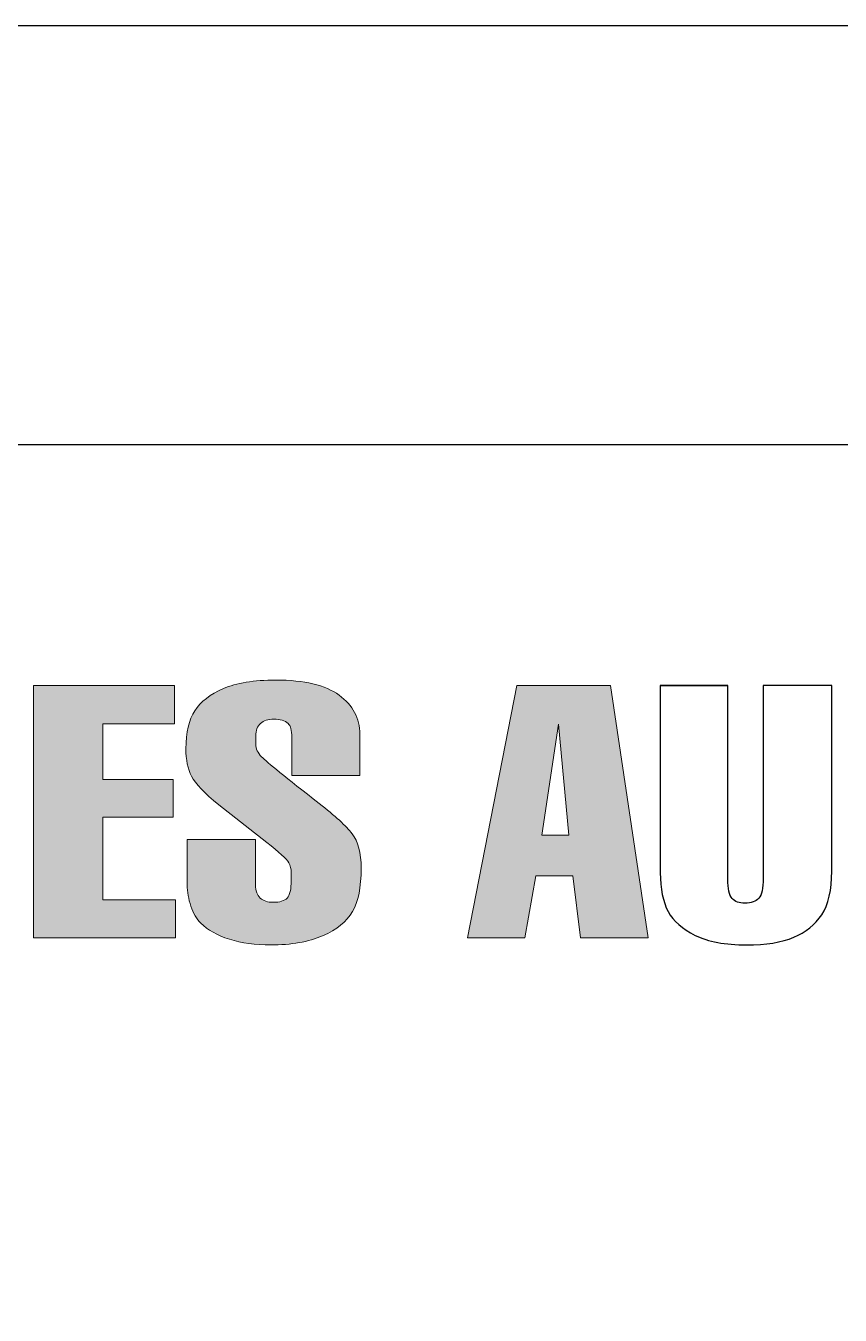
# Model space of a CAD drawing. Header units: millimetres. Extents: x -180913 to 13185, y -18310 to 9270.
# Drawn here: x 5924 to 5964.5, y 3870.4 to 3934.6 of the extents above; entities that cross this region are included whole.
import ezdxf

# ---------------------------------------------------------------- set-up
doc = ezdxf.new("R2010")
doc.units = ezdxf.units.MM
doc.header["$MEASUREMENT"] = 0
doc.layers.get('0').update_dxf_attribs({"lineweight": 25})

msp = doc.modelspace()

# ---------------------------------------------------------------- hatches: boundary and pattern name
h = msp.add_hatch(color=256)
edge = h.paths.add_edge_path()
edge.add_spline(control_points=[(5924.358, 3889.199), (5924.358, 3889.199), (5931.419, 3889.199), (5931.419, 3889.199), (5931.419, 3889.199), (5931.419, 3889.199), (5931.419, 3891.093), (5931.419, 3891.093), (5931.419, 3891.093), (5931.419, 3891.093), (5927.804, 3891.093), (5927.804, 3891.093), (5927.804, 3891.093), (5927.804, 3891.093), (5927.804, 3895.202), (5927.804, 3895.202), (5927.804, 3895.202), (5927.804, 3895.202), (5931.3, 3895.202), (5931.3, 3895.202), (5931.3, 3895.202), (5931.3, 3895.202), (5931.3, 3897.079), (5931.3, 3897.079), (5931.3, 3897.079), (5931.3, 3897.079), (5927.804, 3897.079), (5927.804, 3897.079), (5927.804, 3897.079), (5927.804, 3897.079), (5927.804, 3899.853), (5927.804, 3899.853), (5927.804, 3899.853), (5927.804, 3899.853), (5931.369, 3899.853), (5931.369, 3899.853), (5931.369, 3899.853), (5931.369, 3899.853), (5931.369, 3901.756), (5931.369, 3901.756), (5931.369, 3901.756), (5931.369, 3901.756), (5924.358, 3901.756), (5924.358, 3901.756), (5924.358, 3901.756), (5924.358, 3901.756), (5924.358, 3889.199), (5924.358, 3889.199)], knot_values=[0, 0, 0, 0, 0.083333, 0.083333, 0.083333, 0.083333, 0.166667, 0.166667, 0.166667, 0.166667, 0.25, 0.25, 0.25, 0.25, 0.333333, 0.333333, 0.333333, 0.333333, 0.416667, 0.416667, 0.416667, 0.416667, 0.5, 0.5, 0.5, 0.5, 0.583333, 0.583333, 0.583333, 0.583333, 0.666667, 0.666667, 0.666667, 0.666667, 0.75, 0.75, 0.75, 0.75, 0.833333, 0.833333, 0.833333, 0.833333, 0.916667, 0.916667, 0.916667, 0.916667, 1, 1, 1, 1], degree=3, periodic=1)
h = msp.add_hatch(color=256)
edge = h.paths.add_edge_path()
edge.add_spline(control_points=[(5937.196, 3899.181), (5937.196, 3899.181), (5937.196, 3899.181), (5937.196, 3899.181), (5937.196, 3899.181), (5937.196, 3899.525), (5937.133, 3899.752), (5937.007, 3899.861), (5937.007, 3899.861), (5936.847, 3900.005), (5936.612, 3900.077), (5936.3, 3900.077), (5936.3, 3900.077), (5936.014, 3900.077), (5935.793, 3900.006), (5935.637, 3899.866), (5935.637, 3899.866), (5935.481, 3899.725), (5935.403, 3899.519), (5935.403, 3899.25), (5935.403, 3899.25), (5935.403, 3899.25), (5935.403, 3898.845), (5935.403, 3898.845), (5935.403, 3898.845), (5935.403, 3898.609), (5935.499, 3898.397), (5935.692, 3898.208), (5935.692, 3898.208), (5935.957, 3897.943), (5936.91, 3897.171), (5938.55, 3895.891), (5938.55, 3895.891), (5939.347, 3895.271), (5939.895, 3894.768), (5940.194, 3894.384), (5940.194, 3894.384), (5940.493, 3893.999), (5940.642, 3893.428), (5940.642, 3892.67), (5940.642, 3892.67), (5940.642, 3891.722), (5940.498, 3891.001), (5940.209, 3890.508), (5940.209, 3890.508), (5939.92, 3890.014), (5939.425, 3889.615), (5938.725, 3889.311), (5938.725, 3889.311), (5938.024, 3889.006), (5937.166, 3888.854), (5936.15, 3888.854), (5936.15, 3888.854), (5935.386, 3888.854), (5934.701, 3888.949), (5934.094, 3889.138), (5934.094, 3889.138), (5933.486, 3889.328), (5933.009, 3889.595), (5932.664, 3889.939), (5932.664, 3889.939), (5932.458, 3890.14), (5932.296, 3890.42), (5932.176, 3890.779), (5932.176, 3890.779), (5932.057, 3891.138), (5931.997, 3891.49), (5931.997, 3891.834), (5931.997, 3891.834), (5931.997, 3891.834), (5931.997, 3894.099), (5931.997, 3894.099), (5931.997, 3894.099), (5931.997, 3894.099), (5935.393, 3894.099), (5935.393, 3894.099), (5935.393, 3894.099), (5935.393, 3894.099), (5935.393, 3891.834), (5935.393, 3891.834), (5935.393, 3891.834), (5935.393, 3891.541), (5935.469, 3891.324), (5935.622, 3891.184), (5935.622, 3891.184), (5935.775, 3891.043), (5935.991, 3890.973), (5936.27, 3890.973), (5936.27, 3890.973), (5936.595, 3890.973), (5936.826, 3891.043), (5936.962, 3891.184), (5936.962, 3891.184), (5937.098, 3891.324), (5937.166, 3891.622), (5937.166, 3892.075), (5937.166, 3892.075), (5937.166, 3892.075), (5937.166, 3892.446), (5937.166, 3892.446), (5937.166, 3892.446), (5937.166, 3892.635), (5937.126, 3892.799), (5937.046, 3892.937), (5937.046, 3892.937), (5936.927, 3893.132), (5936.562, 3893.471), (5935.951, 3893.953), (5935.951, 3893.953), (5935.951, 3893.953), (5933.561, 3895.822), (5933.561, 3895.822), (5933.561, 3895.822), (5932.85, 3896.402), (5932.4, 3896.874), (5932.211, 3897.239), (5932.211, 3897.239), (5932.022, 3897.603), (5931.927, 3898.061), (5931.927, 3898.612), (5931.927, 3898.612), (5931.927, 3899.416), (5932.075, 3900.045), (5932.37, 3900.499), (5932.37, 3900.499), (5932.666, 3900.952), (5933.139, 3901.32), (5933.79, 3901.601), (5933.79, 3901.601), (5934.44, 3901.882), (5935.31, 3902.023), (5936.399, 3902.023), (5936.399, 3902.023), (5937.813, 3902.023), (5938.862, 3901.773), (5939.546, 3901.274), (5939.546, 3901.274), (5940.23, 3900.774), (5940.572, 3900.125), (5940.572, 3899.327), (5940.572, 3899.327), (5940.572, 3899.327), (5940.572, 3897.286), (5940.572, 3897.286)], knot_values=[0.052632, 0.052632, 0.052632, 0.052632, 0.078947, 0.078947, 0.078947, 0.078947, 0.105263, 0.105263, 0.105263, 0.105263, 0.131579, 0.131579, 0.131579, 0.131579, 0.157895, 0.157895, 0.157895, 0.157895, 0.184211, 0.184211, 0.184211, 0.184211, 0.210526, 0.210526, 0.210526, 0.210526, 0.236842, 0.236842, 0.236842, 0.236842, 0.263158, 0.263158, 0.263158, 0.263158, 0.289474, 0.289474, 0.289474, 0.289474, 0.315789, 0.315789, 0.315789, 0.315789, 0.342105, 0.342105, 0.342105, 0.342105, 0.368421, 0.368421, 0.368421, 0.368421, 0.394737, 0.394737, 0.394737, 0.394737, 0.421053, 0.421053, 0.421053, 0.421053, 0.447368, 0.447368, 0.447368, 0.447368, 0.473684, 0.473684, 0.473684, 0.473684, 0.5, 0.5, 0.5, 0.5, 0.526316, 0.526316, 0.526316, 0.526316, 0.552632, 0.552632, 0.552632, 0.552632, 0.578947, 0.578947, 0.578947, 0.578947, 0.605263, 0.605263, 0.605263, 0.605263, 0.631579, 0.631579, 0.631579, 0.631579, 0.657895, 0.657895, 0.657895, 0.657895, 0.684211, 0.684211, 0.684211, 0.684211, 0.710526, 0.710526, 0.710526, 0.710526, 0.736842, 0.736842, 0.736842, 0.736842, 0.763158, 0.763158, 0.763158, 0.763158, 0.789474, 0.789474, 0.789474, 0.789474, 0.815789, 0.815789, 0.815789, 0.815789, 0.842105, 0.842105, 0.842105, 0.842105, 0.868421, 0.868421, 0.868421, 0.868421, 0.894737, 0.894737, 0.894737, 0.894737, 0.921053, 0.921053, 0.921053, 0.921053, 0.947368, 0.947368, 0.947368, 0.947368, 0.973684, 0.973684, 0.973684, 0.973684, 1, 1, 1, 1], degree=3, periodic=0)
edge.add_spline(control_points=[(5940.572, 3897.286), (5940.572, 3897.286), (5937.196, 3897.286), (5937.196, 3897.286), (5937.196, 3897.286), (5937.196, 3897.286), (5937.196, 3899.181), (5937.196, 3899.181), (5937.196, 3899.181), (5937.196, 3899.181), (5937.196, 3899.181), (5937.196, 3899.181)], knot_values=[0, 0, 0, 0, 0.026316, 0.026316, 0.026316, 0.026316, 0.052632, 0.052632, 0.052632, 0.052632, 0.052632, 0.052632, 0.052632, 0.052632], degree=3, periodic=0)
h = msp.add_hatch(color=256)
edge = h.paths.add_edge_path()
edge.add_spline(control_points=[(5948.779, 3889.199), (5948.779, 3889.199), (5945.921, 3889.199), (5945.921, 3889.199), (5945.921, 3889.199), (5945.921, 3889.199), (5948.381, 3901.756), (5948.381, 3901.756), (5948.381, 3901.756), (5948.381, 3901.756), (5953.032, 3901.756), (5953.032, 3901.756), (5953.032, 3901.756), (5953.032, 3901.756), (5954.914, 3889.199), (5954.914, 3889.199), (5954.914, 3889.199), (5954.914, 3889.199), (5951.538, 3889.199), (5951.538, 3889.199), (5951.538, 3889.199), (5951.538, 3889.199), (5951.159, 3892.282), (5951.159, 3892.282), (5951.159, 3892.282), (5951.159, 3892.282), (5949.317, 3892.282), (5949.317, 3892.282), (5949.317, 3892.282), (5949.317, 3892.282), (5948.779, 3889.199), (5948.779, 3889.199)], knot_values=[0, 0, 0, 0, 0.125, 0.125, 0.125, 0.125, 0.25, 0.25, 0.25, 0.25, 0.375, 0.375, 0.375, 0.375, 0.5, 0.5, 0.5, 0.5, 0.625, 0.625, 0.625, 0.625, 0.75, 0.75, 0.75, 0.75, 0.875, 0.875, 0.875, 0.875, 1, 1, 1, 1], degree=3, periodic=1)
edge = h.paths.add_edge_path(flags=16)
edge.add_spline(control_points=[(5950.97, 3894.306), (5950.97, 3894.306), (5950.452, 3899.835), (5950.452, 3899.835), (5950.452, 3899.835), (5950.452, 3899.835), (5949.626, 3894.306), (5949.626, 3894.306), (5949.626, 3894.306), (5949.626, 3894.306), (5950.97, 3894.306), (5950.97, 3894.306)], knot_values=[0, 0, 0, 0, 0.333333, 0.333333, 0.333333, 0.333333, 0.666667, 0.666667, 0.666667, 0.666667, 1, 1, 1, 1], degree=3, periodic=1)
h = msp.add_hatch(color=256)
edge = h.paths.add_edge_path()
edge.add_spline(control_points=[(5958.868, 3901.756), (5958.868, 3901.756), (5955.512, 3901.756), (5955.512, 3901.756), (5955.512, 3901.756), (5955.512, 3901.756), (5955.512, 3892.446), (5955.512, 3892.446), (5955.512, 3892.446), (5955.512, 3891.642), (5955.641, 3890.999), (5955.9, 3890.516), (5955.9, 3890.516), (5956.159, 3890.04), (5956.609, 3889.644), (5957.25, 3889.328), (5957.25, 3889.328), (5957.891, 3889.012), (5958.739, 3888.854), (5959.794, 3888.854), (5959.794, 3888.854), (5960.764, 3888.854), (5961.547, 3888.981), (5962.145, 3889.233), (5962.145, 3889.233), (5962.743, 3889.486), (5963.207, 3889.86), (5963.539, 3890.357), (5963.539, 3890.357), (5963.871, 3890.854), (5964.037, 3891.576), (5964.037, 3892.523), (5964.037, 3892.523), (5964.037, 3892.523), (5964.037, 3901.756), (5964.037, 3901.756), (5964.037, 3901.756), (5964.037, 3901.756), (5960.631, 3901.756), (5960.631, 3901.756), (5960.631, 3901.756), (5960.631, 3901.756), (5960.631, 3892.179), (5960.631, 3892.179), (5960.631, 3892.179), (5960.631, 3891.673), (5960.556, 3891.339), (5960.407, 3891.175), (5960.407, 3891.175), (5960.258, 3891.012), (5960.03, 3890.93), (5959.725, 3890.93), (5959.725, 3890.93), (5959.433, 3890.93), (5959.217, 3891.007), (5959.077, 3891.162), (5959.077, 3891.162), (5958.938, 3891.317), (5958.868, 3891.642), (5958.868, 3892.136)], knot_values=[-1, -1, -1, -1, -0.941176, -0.941176, -0.941176, -0.941176, -0.882353, -0.882353, -0.882353, -0.882353, -0.823529, -0.823529, -0.823529, -0.823529, -0.764706, -0.764706, -0.764706, -0.764706, -0.705882, -0.705882, -0.705882, -0.705882, -0.647059, -0.647059, -0.647059, -0.647059, -0.588235, -0.588235, -0.588235, -0.588235, -0.529412, -0.529412, -0.529412, -0.529412, -0.470588, -0.470588, -0.470588, -0.470588, -0.411765, -0.411765, -0.411765, -0.411765, -0.352941, -0.352941, -0.352941, -0.352941, -0.294118, -0.294118, -0.294118, -0.294118, -0.235294, -0.235294, -0.235294, -0.235294, -0.176471, -0.176471, -0.176471, -0.176471, -0.117647, -0.117647, -0.117647, -0.117647], degree=3, periodic=0)
edge.add_spline(control_points=[(5958.868, 3892.136), (5958.868, 3892.136), (5958.868, 3892.136), (5958.868, 3892.136), (5958.868, 3892.136), (5958.868, 3892.136), (5958.868, 3901.756), (5958.868, 3901.756)], knot_values=[-0.117647, -0.117647, -0.117647, -0.117647, -0.058824, -0.058824, -0.058824, -0.058824, 0, 0, 0, 0], degree=3, periodic=0)
edge = h.paths.add_edge_path(flags=16)
edge.add_spline(control_points=[(5958.868, 3901.756), (5958.868, 3901.756), (5958.868, 3892.136), (5958.868, 3892.136), (5958.868, 3892.136), (5958.868, 3892.136), (5958.868, 3892.136), (5958.868, 3892.136)], knot_values=[0, 0, 0, 0, 0.0625, 0.0625, 0.0625, 0.0625, 0.125, 0.125, 0.125, 0.125], degree=3, periodic=0)
edge.add_spline(control_points=[(5958.868, 3892.136), (5958.868, 3891.642), (5958.938, 3891.317), (5959.077, 3891.162), (5959.077, 3891.162), (5959.217, 3891.007), (5959.433, 3890.93), (5959.725, 3890.93), (5959.725, 3890.93), (5960.03, 3890.93), (5960.258, 3891.012), (5960.407, 3891.175), (5960.407, 3891.175), (5960.556, 3891.339), (5960.631, 3891.673), (5960.631, 3892.179), (5960.631, 3892.179), (5960.631, 3892.179), (5960.631, 3901.756), (5960.631, 3901.756), (5960.631, 3901.756), (5960.631, 3901.756), (5964.037, 3901.756), (5964.037, 3901.756), (5964.037, 3901.756), (5964.037, 3901.756), (5964.037, 3892.523), (5964.037, 3892.523), (5964.037, 3892.523), (5964.037, 3891.576), (5963.871, 3890.854), (5963.539, 3890.357), (5963.539, 3890.357), (5963.207, 3889.86), (5962.743, 3889.486), (5962.145, 3889.233), (5962.145, 3889.233), (5961.547, 3888.981), (5960.764, 3888.854), (5959.794, 3888.854), (5959.794, 3888.854), (5958.739, 3888.854), (5957.891, 3889.012), (5957.25, 3889.328), (5957.25, 3889.328), (5956.609, 3889.644), (5956.159, 3890.04), (5955.9, 3890.516), (5955.9, 3890.516), (5955.641, 3890.999), (5955.512, 3891.642), (5955.512, 3892.446), (5955.512, 3892.446), (5955.512, 3892.446), (5955.512, 3901.756), (5955.512, 3901.756)], knot_values=[0.125, 0.125, 0.125, 0.125, 0.1875, 0.1875, 0.1875, 0.1875, 0.25, 0.25, 0.25, 0.25, 0.3125, 0.3125, 0.3125, 0.3125, 0.375, 0.375, 0.375, 0.375, 0.4375, 0.4375, 0.4375, 0.4375, 0.5, 0.5, 0.5, 0.5, 0.5625, 0.5625, 0.5625, 0.5625, 0.625, 0.625, 0.625, 0.625, 0.6875, 0.6875, 0.6875, 0.6875, 0.75, 0.75, 0.75, 0.75, 0.8125, 0.8125, 0.8125, 0.8125, 0.875, 0.875, 0.875, 0.875, 0.9375, 0.9375, 0.9375, 0.9375, 1, 1, 1, 1], degree=3, periodic=0)

# ---------------------------------------------------------------- linework, layer by layer
msp.add_lwpolyline([(5707.308, 3714.554), (6457.308, 3714.554), (6457.308, 3934.554), (5707.308, 3934.554), (5707.308, 3714.554)], close=True)
at = {"color": 0}
msp.add_open_spline([(6154.85, 3934.554), (6154.85, 3934.554), (6147.936, 3913.725), (6105.09, 3913.725), (6105.09, 3913.725), (6105.09, 3913.725), (5898.318, 3913.725), (5898.318, 3913.725)], degree=3, knots=[0.1428571, 0.1428571, 0.1428571, 0.1428571, 0.2857143, 0.2857143, 0.2857143, 0.2857143, 0.4285714, 0.4285714, 0.4285714, 0.4285714], dxfattribs=at)
at = {"lineweight": 5}
for points, knots in [([(5924.358, 3889.199), (5924.358, 3889.199), (5931.419, 3889.199), (5931.419, 3889.199), (5931.419, 3889.199), (5931.419, 3889.199), (5931.419, 3891.093), (5931.419, 3891.093), (5931.419, 3891.093), (5931.419, 3891.093), (5927.804, 3891.093), (5927.804, 3891.093), (5927.804, 3891.093), (5927.804, 3891.093), (5927.804, 3895.202), (5927.804, 3895.202), (5927.804, 3895.202), (5927.804, 3895.202), (5931.3, 3895.202), (5931.3, 3895.202), (5931.3, 3895.202), (5931.3, 3895.202), (5931.3, 3897.079), (5931.3, 3897.079), (5931.3, 3897.079), (5931.3, 3897.079), (5927.804, 3897.079), (5927.804, 3897.079), (5927.804, 3897.079), (5927.804, 3897.079), (5927.804, 3899.853), (5927.804, 3899.853), (5927.804, 3899.853), (5927.804, 3899.853), (5931.369, 3899.853), (5931.369, 3899.853), (5931.369, 3899.853), (5931.369, 3899.853), (5931.369, 3901.756), (5931.369, 3901.756), (5931.369, 3901.756), (5931.369, 3901.756), (5924.358, 3901.756), (5924.358, 3901.756), (5924.358, 3901.756), (5924.358, 3901.756), (5924.358, 3889.199), (5924.358, 3889.199)], [0, 0, 0, 0, 0.083333, 0.083333, 0.083333, 0.083333, 0.166667, 0.166667, 0.166667, 0.166667, 0.25, 0.25, 0.25, 0.25, 0.333333, 0.333333, 0.333333, 0.333333, 0.416667, 0.416667, 0.416667, 0.416667, 0.5, 0.5, 0.5, 0.5, 0.583333, 0.583333, 0.583333, 0.583333, 0.666667, 0.666667, 0.666667, 0.666667, 0.75, 0.75, 0.75, 0.75, 0.833333, 0.833333, 0.833333, 0.833333, 0.916667, 0.916667, 0.916667, 0.916667, 1, 1, 1, 1]), ([(5940.572, 3897.286), (5940.572, 3897.286), (5937.196, 3897.286), (5937.196, 3897.286), (5937.196, 3897.286), (5937.196, 3897.286), (5937.196, 3899.181), (5937.196, 3899.181), (5937.196, 3899.181), (5937.196, 3899.181), (5937.196, 3899.181), (5937.196, 3899.181), (5937.196, 3899.181), (5937.196, 3899.525), (5937.133, 3899.752), (5937.007, 3899.861), (5937.007, 3899.861), (5936.847, 3900.005), (5936.612, 3900.077), (5936.3, 3900.077), (5936.3, 3900.077), (5936.014, 3900.077), (5935.793, 3900.006), (5935.637, 3899.866), (5935.637, 3899.866), (5935.481, 3899.725), (5935.403, 3899.519), (5935.403, 3899.25), (5935.403, 3899.25), (5935.403, 3899.25), (5935.403, 3898.845), (5935.403, 3898.845), (5935.403, 3898.845), (5935.403, 3898.609), (5935.499, 3898.397), (5935.692, 3898.208), (5935.692, 3898.208), (5935.957, 3897.943), (5936.91, 3897.171), (5938.55, 3895.891), (5938.55, 3895.891), (5939.347, 3895.271), (5939.895, 3894.768), (5940.194, 3894.384), (5940.194, 3894.384), (5940.493, 3893.999), (5940.642, 3893.428), (5940.642, 3892.67), (5940.642, 3892.67), (5940.642, 3891.722), (5940.498, 3891.001), (5940.209, 3890.508), (5940.209, 3890.508), (5939.92, 3890.014), (5939.425, 3889.615), (5938.725, 3889.311), (5938.725, 3889.311), (5938.024, 3889.006), (5937.166, 3888.854), (5936.15, 3888.854), (5936.15, 3888.854), (5935.386, 3888.854), (5934.701, 3888.949), (5934.094, 3889.138), (5934.094, 3889.138), (5933.486, 3889.328), (5933.009, 3889.595), (5932.664, 3889.939), (5932.664, 3889.939), (5932.458, 3890.14), (5932.296, 3890.42), (5932.176, 3890.779), (5932.176, 3890.779), (5932.057, 3891.138), (5931.997, 3891.49), (5931.997, 3891.834), (5931.997, 3891.834), (5931.997, 3891.834), (5931.997, 3894.099), (5931.997, 3894.099), (5931.997, 3894.099), (5931.997, 3894.099), (5935.393, 3894.099), (5935.393, 3894.099), (5935.393, 3894.099), (5935.393, 3894.099), (5935.393, 3891.834), (5935.393, 3891.834), (5935.393, 3891.834), (5935.393, 3891.541), (5935.469, 3891.324), (5935.622, 3891.184), (5935.622, 3891.184), (5935.775, 3891.043), (5935.991, 3890.973), (5936.27, 3890.973), (5936.27, 3890.973), (5936.595, 3890.973), (5936.826, 3891.043), (5936.962, 3891.184), (5936.962, 3891.184), (5937.098, 3891.324), (5937.166, 3891.622), (5937.166, 3892.075), (5937.166, 3892.075), (5937.166, 3892.075), (5937.166, 3892.446), (5937.166, 3892.446), (5937.166, 3892.446), (5937.166, 3892.635), (5937.126, 3892.799), (5937.046, 3892.937), (5937.046, 3892.937), (5936.927, 3893.132), (5936.562, 3893.471), (5935.951, 3893.953), (5935.951, 3893.953), (5935.951, 3893.953), (5933.561, 3895.822), (5933.561, 3895.822), (5933.561, 3895.822), (5932.85, 3896.402), (5932.4, 3896.874), (5932.211, 3897.239), (5932.211, 3897.239), (5932.022, 3897.603), (5931.927, 3898.061), (5931.927, 3898.612), (5931.927, 3898.612), (5931.927, 3899.416), (5932.075, 3900.045), (5932.37, 3900.499), (5932.37, 3900.499), (5932.666, 3900.952), (5933.139, 3901.32), (5933.79, 3901.601), (5933.79, 3901.601), (5934.44, 3901.882), (5935.31, 3902.023), (5936.399, 3902.023), (5936.399, 3902.023), (5937.813, 3902.023), (5938.862, 3901.773), (5939.546, 3901.274), (5939.546, 3901.274), (5940.23, 3900.774), (5940.572, 3900.125), (5940.572, 3899.327), (5940.572, 3899.327), (5940.572, 3899.327), (5940.572, 3897.286), (5940.572, 3897.286)], [0, 0, 0, 0, 0.026316, 0.026316, 0.026316, 0.026316, 0.052632, 0.052632, 0.052632, 0.052632, 0.078947, 0.078947, 0.078947, 0.078947, 0.105263, 0.105263, 0.105263, 0.105263, 0.131579, 0.131579, 0.131579, 0.131579, 0.157895, 0.157895, 0.157895, 0.157895, 0.184211, 0.184211, 0.184211, 0.184211, 0.210526, 0.210526, 0.210526, 0.210526, 0.236842, 0.236842, 0.236842, 0.236842, 0.263158, 0.263158, 0.263158, 0.263158, 0.289474, 0.289474, 0.289474, 0.289474, 0.315789, 0.315789, 0.315789, 0.315789, 0.342105, 0.342105, 0.342105, 0.342105, 0.368421, 0.368421, 0.368421, 0.368421, 0.394737, 0.394737, 0.394737, 0.394737, 0.421053, 0.421053, 0.421053, 0.421053, 0.447368, 0.447368, 0.447368, 0.447368, 0.473684, 0.473684, 0.473684, 0.473684, 0.5, 0.5, 0.5, 0.5, 0.526316, 0.526316, 0.526316, 0.526316, 0.552632, 0.552632, 0.552632, 0.552632, 0.578947, 0.578947, 0.578947, 0.578947, 0.605263, 0.605263, 0.605263, 0.605263, 0.631579, 0.631579, 0.631579, 0.631579, 0.657895, 0.657895, 0.657895, 0.657895, 0.684211, 0.684211, 0.684211, 0.684211, 0.710526, 0.710526, 0.710526, 0.710526, 0.736842, 0.736842, 0.736842, 0.736842, 0.763158, 0.763158, 0.763158, 0.763158, 0.789474, 0.789474, 0.789474, 0.789474, 0.815789, 0.815789, 0.815789, 0.815789, 0.842105, 0.842105, 0.842105, 0.842105, 0.868421, 0.868421, 0.868421, 0.868421, 0.894737, 0.894737, 0.894737, 0.894737, 0.921053, 0.921053, 0.921053, 0.921053, 0.947368, 0.947368, 0.947368, 0.947368, 0.973684, 0.973684, 0.973684, 0.973684, 1, 1, 1, 1]), ([(5948.779, 3889.199), (5948.779, 3889.199), (5945.921, 3889.199), (5945.921, 3889.199), (5945.921, 3889.199), (5945.921, 3889.199), (5948.381, 3901.756), (5948.381, 3901.756), (5948.381, 3901.756), (5948.381, 3901.756), (5953.032, 3901.756), (5953.032, 3901.756), (5953.032, 3901.756), (5953.032, 3901.756), (5954.914, 3889.199), (5954.914, 3889.199), (5954.914, 3889.199), (5954.914, 3889.199), (5951.538, 3889.199), (5951.538, 3889.199), (5951.538, 3889.199), (5951.538, 3889.199), (5951.159, 3892.282), (5951.159, 3892.282), (5951.159, 3892.282), (5951.159, 3892.282), (5949.317, 3892.282), (5949.317, 3892.282), (5949.317, 3892.282), (5949.317, 3892.282), (5948.779, 3889.199), (5948.779, 3889.199)], [0, 0, 0, 0, 0.125, 0.125, 0.125, 0.125, 0.25, 0.25, 0.25, 0.25, 0.375, 0.375, 0.375, 0.375, 0.5, 0.5, 0.5, 0.5, 0.625, 0.625, 0.625, 0.625, 0.75, 0.75, 0.75, 0.75, 0.875, 0.875, 0.875, 0.875, 1, 1, 1, 1]), ([(5958.868, 3901.756), (5958.868, 3901.756), (5958.868, 3892.136), (5958.868, 3892.136), (5958.868, 3892.136), (5958.868, 3892.136), (5958.868, 3892.136), (5958.868, 3892.136), (5958.868, 3892.136), (5958.868, 3891.642), (5958.938, 3891.317), (5959.077, 3891.162), (5959.077, 3891.162), (5959.217, 3891.007), (5959.433, 3890.93), (5959.725, 3890.93), (5959.725, 3890.93), (5960.03, 3890.93), (5960.258, 3891.012), (5960.407, 3891.175), (5960.407, 3891.175), (5960.556, 3891.339), (5960.631, 3891.673), (5960.631, 3892.179), (5960.631, 3892.179), (5960.631, 3892.179), (5960.631, 3901.756), (5960.631, 3901.756), (5960.631, 3901.756), (5960.631, 3901.756), (5964.037, 3901.756), (5964.037, 3901.756), (5964.037, 3901.756), (5964.037, 3901.756), (5964.037, 3892.523), (5964.037, 3892.523), (5964.037, 3892.523), (5964.037, 3891.576), (5963.871, 3890.854), (5963.539, 3890.357), (5963.539, 3890.357), (5963.207, 3889.86), (5962.743, 3889.486), (5962.145, 3889.233), (5962.145, 3889.233), (5961.547, 3888.981), (5960.764, 3888.854), (5959.794, 3888.854), (5959.794, 3888.854), (5958.739, 3888.854), (5957.891, 3889.012), (5957.25, 3889.328), (5957.25, 3889.328), (5956.609, 3889.644), (5956.159, 3890.04), (5955.9, 3890.516), (5955.9, 3890.516), (5955.641, 3890.999), (5955.512, 3891.642), (5955.512, 3892.446), (5955.512, 3892.446), (5955.512, 3892.446), (5955.512, 3901.756), (5955.512, 3901.756)], [0, 0, 0, 0, 0.0625, 0.0625, 0.0625, 0.0625, 0.125, 0.125, 0.125, 0.125, 0.1875, 0.1875, 0.1875, 0.1875, 0.25, 0.25, 0.25, 0.25, 0.3125, 0.3125, 0.3125, 0.3125, 0.375, 0.375, 0.375, 0.375, 0.4375, 0.4375, 0.4375, 0.4375, 0.5, 0.5, 0.5, 0.5, 0.5625, 0.5625, 0.5625, 0.5625, 0.625, 0.625, 0.625, 0.625, 0.6875, 0.6875, 0.6875, 0.6875, 0.75, 0.75, 0.75, 0.75, 0.8125, 0.8125, 0.8125, 0.8125, 0.875, 0.875, 0.875, 0.875, 0.9375, 0.9375, 0.9375, 0.9375, 1, 1, 1, 1]), ([(5950.97, 3894.306), (5950.97, 3894.306), (5950.452, 3899.835), (5950.452, 3899.835), (5950.452, 3899.835), (5950.452, 3899.835), (5949.626, 3894.306), (5949.626, 3894.306), (5949.626, 3894.306), (5949.626, 3894.306), (5950.97, 3894.306), (5950.97, 3894.306)], [0, 0, 0, 0, 0.333333, 0.333333, 0.333333, 0.333333, 0.666667, 0.666667, 0.666667, 0.666667, 1, 1, 1, 1])]:
    msp.add_open_spline(points, degree=3, knots=knots, dxfattribs=at)
for points in [[(5955.512, 3901.756), (5955.512, 3901.756), (5958.868, 3901.756), (5958.868, 3901.756)], [(5940.572, 3897.286), (5940.572, 3897.286), (5937.196, 3897.286), (5937.196, 3897.286)]]:
    msp.add_open_spline(points, degree=3, dxfattribs=at)
msp.add_open_spline([(5958.868, 3901.756), (5958.868, 3901.756), (5958.868, 3892.136), (5958.868, 3892.136), (5958.868, 3892.136), (5958.868, 3892.136), (5958.868, 3892.136), (5958.868, 3892.136), (5958.868, 3892.136), (5958.868, 3891.642), (5958.938, 3891.317), (5959.077, 3891.162), (5959.077, 3891.162), (5959.217, 3891.007), (5959.433, 3890.93), (5959.725, 3890.93), (5959.725, 3890.93), (5960.03, 3890.93), (5960.258, 3891.012), (5960.407, 3891.175), (5960.407, 3891.175), (5960.556, 3891.339), (5960.631, 3891.673), (5960.631, 3892.179), (5960.631, 3892.179), (5960.631, 3892.179), (5960.631, 3901.756), (5960.631, 3901.756), (5960.631, 3901.756), (5960.631, 3901.756), (5964.037, 3901.756), (5964.037, 3901.756), (5964.037, 3901.756), (5964.037, 3901.756), (5964.037, 3892.523), (5964.037, 3892.523), (5964.037, 3892.523), (5964.037, 3891.576), (5963.871, 3890.854), (5963.539, 3890.357), (5963.539, 3890.357), (5963.207, 3889.86), (5962.743, 3889.486), (5962.145, 3889.233), (5962.145, 3889.233), (5961.547, 3888.981), (5960.764, 3888.854), (5959.794, 3888.854), (5959.794, 3888.854), (5958.739, 3888.854), (5957.891, 3889.012), (5957.25, 3889.328), (5957.25, 3889.328), (5956.609, 3889.644), (5956.159, 3890.04), (5955.9, 3890.516), (5955.9, 3890.516), (5955.641, 3890.999), (5955.512, 3891.642), (5955.512, 3892.446), (5955.512, 3892.446), (5955.512, 3892.446), (5955.512, 3901.756), (5955.512, 3901.756), (5955.512, 3901.756), (5955.512, 3901.756), (5958.868, 3901.756), (5958.868, 3901.756)], degree=3, knots=[0, 0, 0, 0, 0.058824, 0.058824, 0.058824, 0.058824, 0.117647, 0.117647, 0.117647, 0.117647, 0.176471, 0.176471, 0.176471, 0.176471, 0.235294, 0.235294, 0.235294, 0.235294, 0.294118, 0.294118, 0.294118, 0.294118, 0.352941, 0.352941, 0.352941, 0.352941, 0.411765, 0.411765, 0.411765, 0.411765, 0.470588, 0.470588, 0.470588, 0.470588, 0.529412, 0.529412, 0.529412, 0.529412, 0.588235, 0.588235, 0.588235, 0.588235, 0.647059, 0.647059, 0.647059, 0.647059, 0.705882, 0.705882, 0.705882, 0.705882, 0.764706, 0.764706, 0.764706, 0.764706, 0.823529, 0.823529, 0.823529, 0.823529, 0.882353, 0.882353, 0.882353, 0.882353, 0.941176, 0.941176, 0.941176, 0.941176, 1, 1, 1, 1])
msp.add_open_spline([(5955.512, 3901.756), (5955.512, 3901.756), (5958.868, 3901.756), (5958.868, 3901.756)], degree=3)

doc.saveas('drawing.dxf')
